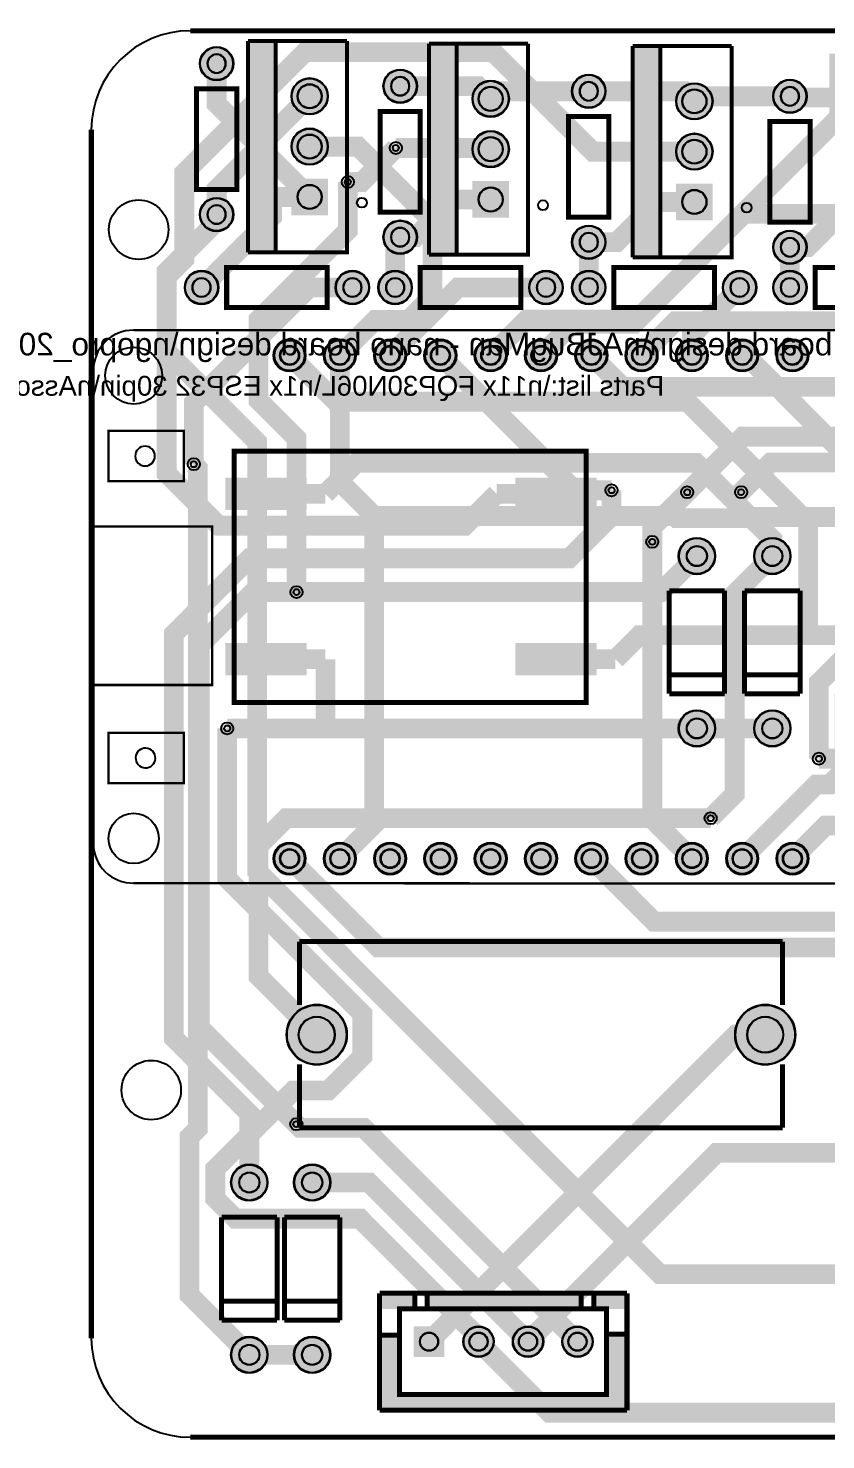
# Model space of a CAD drawing. Header units: millimetres. Extents: x -129 to 177, y 15 to 147.
# Drawn here: x 10 to 50.3, y 14.7 to 86 of the extents above; entities that cross this region are included whole.
import ezdxf

# ---------------------------------------------------------------- set-up
doc = ezdxf.new("R2010")
doc.units = ezdxf.units.MM
for name, color, linetype, true_color in [('BoardOutLine', 7, 'Continuous', 0xff00ff), ('BottomLayer', 7, 'Continuous', 0x0000ff), ('BottomSolderMaskLayer', 7, 'Continuous', 0xaa00ff), ('Document', 7, 'Continuous', 0xffffff), ('Hole', 7, 'Continuous', 0x222222), ('Multi-Layer', 7, 'Continuous', 0xc0c0c0), ('TopLayer', 7, 'Continuous', 0xff0000), ('TopPasteMaskLayer', 7, 'Continuous', 0x808080), ('TopSilkLayer', 7, 'Continuous', 0xffcc00), ('TopSolderMaskLayer', 7, 'Continuous', 0x800080)]:
    doc.layers.add(name, color=color, linetype=linetype, true_color=true_color)
doc.styles.get("Standard").update_dxf_attribs({"font": 'arial.ttf'})

msp = doc.modelspace()

# ---------------------------------------------------------------- hatches: boundary and pattern name
at = {"layer": 'BottomSolderMaskLayer'}
for points in [[(18.707, 84.201, 1), (20.409, 84.201, 1)], [(23.332, 82.55, 1), (25.182, 82.55, 1)], [(27.978, 83.058, 1), (29.68, 83.058, 1)], [(37.503, 82.804, 1), (39.205, 82.804, 1)], [(47.663, 82.55, 1), (49.365, 82.55, 1)], [(32.476, 82.423, 1), (34.326, 82.423, 1)], [(42.763, 82.296, 1), (44.613, 82.296, 1)], [(23.332, 80.01, 1), (25.182, 80.01, 1)], [(32.476, 79.883, 1), (34.326, 79.883, 1)], [(42.763, 79.756, 1), (44.613, 79.756, 1)], [(23.332, 76.545), (23.332, 78.396), (25.182, 78.396), (25.182, 76.545)], [(32.476, 76.418), (32.476, 78.269), (34.326, 78.269), (34.326, 76.418)], [(42.763, 76.291), (42.763, 78.142), (44.613, 78.142), (44.613, 76.291)], [(18.707, 76.581, 1), (20.409, 76.581, 1)], [(27.978, 75.438, 1), (29.68, 75.438, 1)], [(37.503, 75.184, 1), (39.205, 75.184, 1)], [(47.663, 74.93, 1), (49.365, 74.93, 1)], [(17.945, 72.898, 1), (19.647, 72.898, 1)], [(25.565, 72.898, 1), (27.267, 72.898, 1)], [(27.724, 72.898, 1), (29.426, 72.898, 1)], [(35.344, 72.898, 1), (37.046, 72.898, 1)], [(37.503, 72.898, 1), (39.205, 72.898, 1)], [(45.123, 72.898, 1), (46.825, 72.898, 1)], [(47.663, 72.898, 1), (49.365, 72.898, 1)], [(22.428, 69.469, 1), (24.054, 69.469, 1)], [(24.969, 69.469, 1), (26.594, 69.469, 1)], [(27.509, 69.469, 1), (29.134, 69.469, 1)], [(30.049, 69.469, 1), (31.674, 69.469, 1)], [(32.589, 69.469, 1), (34.214, 69.469, 1)], [(35.129, 69.469, 1), (36.754, 69.469, 1)], [(37.669, 69.469, 1), (39.294, 69.469, 1)], [(40.209, 69.469, 1), (41.834, 69.469, 1)], [(42.749, 69.469, 1), (44.374, 69.469, 1)], [(45.289, 69.469, 1), (46.914, 69.469, 1)], [(47.829, 69.469, 1), (49.454, 69.469, 1)], [(42.89, 59.341, 1), (44.74, 59.341, 1)], [(46.7, 59.341, 1), (48.55, 59.341, 1)], [(42.89, 50.641, 1), (44.74, 50.641, 1)], [(46.7, 50.641, 1), (48.55, 50.641, 1)], [(22.428, 44.069, 1), (24.054, 44.069, 1)], [(24.969, 44.069, 1), (26.594, 44.069, 1)], [(27.509, 44.069, 1), (29.134, 44.069, 1)], [(30.049, 44.069, 1), (31.674, 44.069, 1)], [(32.589, 44.069, 1), (34.214, 44.069, 1)], [(35.129, 44.069, 1), (36.754, 44.069, 1)], [(37.669, 44.069, 1), (39.294, 44.069, 1)], [(40.209, 44.069, 1), (41.834, 44.069, 1)], [(42.749, 44.069, 1), (44.374, 44.069, 1)], [(45.289, 44.069, 1), (46.914, 44.069, 1)], [(47.829, 44.069, 1), (49.454, 44.069, 1)], [(23.091, 35.179, 1), (26.142, 35.179, 1)], [(45.741, 35.179, 1), (48.792, 35.179, 1)], [(20.284, 27.718, 1), (22.134, 27.718, 1)], [(23.459, 27.718, 1), (25.309, 27.718, 1)], [(29.511, 20.46), (31.061, 20.46), (31.061, 18.91), (29.511, 18.91)], [(32.011, 19.685, 1), (33.562, 19.685, 1)], [(34.511, 19.685, 1), (36.061, 19.685, 1)], [(37.011, 19.685, 1), (38.562, 19.685, 1)], [(20.284, 19.018, 1), (22.134, 19.018, 1)], [(23.459, 19.018, 1), (25.309, 19.018, 1)]]:
    msp.add_hatch(color=256, dxfattribs=at).paths.add_polyline_path(points)
at = {"layer": 'Document'}
for points in [[(22.527, 74.76), (21.127, 74.76), (21.127, 85.26), (22.527, 85.26)], [(31.671, 74.633), (30.271, 74.633), (30.271, 85.133), (31.671, 85.133)], [(41.958, 74.506), (40.558, 74.506), (40.558, 85.006), (41.958, 85.006)], [(29.591, 22.125), (29.591, 21.357), (29.57, 21.336), (27.786, 21.336), (27.786, 22.125)], [(37.978, 22.125), (37.978, 21.336), (30.187, 21.336), (30.187, 22.086), (30.226, 22.125)], [(38.613, 22.125), (38.613, 21.336), (40.286, 21.336), (40.286, 22.125)], [(28.789, 20.009), (27.786, 20.009), (27.786, 16.225), (40.286, 16.225), (40.286, 16.225), (40.286, 20.066), (39.283, 20.066), (39.283, 17.058), (39.243, 17.018), (28.829, 17.018)]]:
    msp.add_hatch(color=256, dxfattribs=at).paths.add_polyline_path(points)
at = {"layer": 'Multi-Layer'}
for points in [[(18.733, 84.201, 1), (20.384, 84.201, 1)], [(23.357, 82.55, 1), (25.157, 82.55, 1)], [(28.004, 83.058, 1), (29.655, 83.058, 1)], [(37.529, 82.804, 1), (39.18, 82.804, 1)], [(47.689, 82.55, 1), (49.34, 82.55, 1)], [(32.501, 82.423, 1), (34.301, 82.423, 1)], [(42.788, 82.296, 1), (44.588, 82.296, 1)], [(23.357, 80.01, 1), (25.157, 80.01, 1)], [(32.501, 79.883, 1), (34.301, 79.883, 1)], [(42.788, 79.756, 1), (44.588, 79.756, 1)], [(23.357, 76.57), (23.357, 78.37), (25.157, 78.37), (25.157, 76.57)], [(32.501, 76.443), (32.501, 78.243), (34.301, 78.243), (34.301, 76.443)], [(42.788, 76.316), (42.788, 78.116), (44.588, 78.116), (44.588, 76.316)], [(18.733, 76.581, 1), (20.384, 76.581, 1)], [(28.004, 75.438, 1), (29.655, 75.438, 1)], [(37.529, 75.184, 1), (39.18, 75.184, 1)], [(47.689, 74.93, 1), (49.34, 74.93, 1)], [(17.971, 72.898, 1), (19.622, 72.898, 1)], [(25.591, 72.898, 1), (27.242, 72.898, 1)], [(27.75, 72.898, 1), (29.401, 72.898, 1)], [(35.37, 72.898, 1), (37.021, 72.898, 1)], [(37.529, 72.898, 1), (39.18, 72.898, 1)], [(45.149, 72.898, 1), (46.8, 72.898, 1)], [(47.689, 72.898, 1), (49.34, 72.898, 1)], [(22.479, 69.469, 1), (24.003, 69.469, 1)], [(25.019, 69.469, 1), (26.543, 69.469, 1)], [(27.559, 69.469, 1), (29.083, 69.469, 1)], [(30.099, 69.469, 1), (31.623, 69.469, 1)], [(32.639, 69.469, 1), (34.163, 69.469, 1)], [(35.179, 69.469, 1), (36.703, 69.469, 1)], [(37.719, 69.469, 1), (39.243, 69.469, 1)], [(40.259, 69.469, 1), (41.783, 69.469, 1)], [(42.799, 69.469, 1), (44.323, 69.469, 1)], [(45.339, 69.469, 1), (46.863, 69.469, 1)], [(47.879, 69.469, 1), (49.403, 69.469, 1)], [(42.915, 59.341, 1), (44.715, 59.341, 1)], [(46.725, 59.341, 1), (48.525, 59.341, 1)], [(42.915, 50.641, 1), (44.715, 50.641, 1)], [(46.725, 50.641, 1), (48.525, 50.641, 1)], [(22.479, 44.069, 1), (24.003, 44.069, 1)], [(25.019, 44.069, 1), (26.543, 44.069, 1)], [(27.559, 44.069, 1), (29.083, 44.069, 1)], [(30.099, 44.069, 1), (31.623, 44.069, 1)], [(32.639, 44.069, 1), (34.163, 44.069, 1)], [(35.179, 44.069, 1), (36.703, 44.069, 1)], [(37.719, 44.069, 1), (39.243, 44.069, 1)], [(40.259, 44.069, 1), (41.783, 44.069, 1)], [(42.799, 44.069, 1), (44.323, 44.069, 1)], [(45.339, 44.069, 1), (46.863, 44.069, 1)], [(47.879, 44.069, 1), (49.403, 44.069, 1)], [(23.116, 35.179, 1), (26.116, 35.179, 1)], [(45.766, 35.179, 1), (48.766, 35.179, 1)], [(20.309, 27.718, 1), (22.109, 27.718, 1)], [(23.484, 27.718, 1), (25.284, 27.718, 1)], [(29.536, 20.435), (31.036, 20.435), (31.036, 18.935), (29.536, 18.935)], [(32.036, 19.685, 1), (33.536, 19.685, 1)], [(34.536, 19.685, 1), (36.036, 19.685, 1)], [(37.036, 19.685, 1), (38.536, 19.685, 1)], [(20.309, 19.018, 1), (22.109, 19.018, 1)], [(23.484, 19.018, 1), (25.284, 19.018, 1)]]:
    msp.add_hatch(color=256, dxfattribs=at).paths.add_polyline_path(points)
at = {"layer": 'TopLayer'}
for points in [[(20.053, 63.246), (24.053, 63.246), (24.053, 61.722), (20.053, 61.722)], [(34.703, 63.246), (38.703, 63.246), (38.703, 61.722), (34.703, 61.722)], [(20.053, 54.896), (24.053, 54.896), (24.053, 53.372), (20.053, 53.372)], [(34.703, 54.896), (38.703, 54.896), (38.703, 53.372), (34.703, 53.372)]]:
    msp.add_hatch(color=256, dxfattribs=at).paths.add_polyline_path(points)
at = {"layer": 'TopPasteMaskLayer'}
for points in [[(20.053, 63.246), (24.053, 63.246), (24.053, 61.722), (20.053, 61.722)], [(34.703, 63.246), (38.703, 63.246), (38.703, 61.722), (34.703, 61.722)], [(20.053, 54.896), (24.053, 54.896), (24.053, 53.372), (20.053, 53.372)], [(34.703, 54.896), (38.703, 54.896), (38.703, 53.372), (34.703, 53.372)]]:
    msp.add_hatch(color=256, dxfattribs=at).paths.add_polyline_path(points)
at = {"layer": 'TopSolderMaskLayer'}
for points in [[(18.707, 84.201, 1), (20.409, 84.201, 1)], [(23.332, 82.55, 1), (25.182, 82.55, 1)], [(27.978, 83.058, 1), (29.68, 83.058, 1)], [(37.503, 82.804, 1), (39.205, 82.804, 1)], [(47.663, 82.55, 1), (49.365, 82.55, 1)], [(32.476, 82.423, 1), (34.326, 82.423, 1)], [(42.763, 82.296, 1), (44.613, 82.296, 1)], [(23.332, 80.01, 1), (25.182, 80.01, 1)], [(32.476, 79.883, 1), (34.326, 79.883, 1)], [(42.763, 79.756, 1), (44.613, 79.756, 1)], [(23.332, 76.545), (23.332, 78.396), (25.182, 78.396), (25.182, 76.545)], [(32.476, 76.418), (32.476, 78.269), (34.326, 78.269), (34.326, 76.418)], [(42.763, 76.291), (42.763, 78.142), (44.613, 78.142), (44.613, 76.291)], [(18.707, 76.581, 1), (20.409, 76.581, 1)], [(27.978, 75.438, 1), (29.68, 75.438, 1)], [(37.503, 75.184, 1), (39.205, 75.184, 1)], [(47.663, 74.93, 1), (49.365, 74.93, 1)], [(17.945, 72.898, 1), (19.647, 72.898, 1)], [(25.565, 72.898, 1), (27.267, 72.898, 1)], [(27.724, 72.898, 1), (29.426, 72.898, 1)], [(35.344, 72.898, 1), (37.046, 72.898, 1)], [(37.503, 72.898, 1), (39.205, 72.898, 1)], [(45.123, 72.898, 1), (46.825, 72.898, 1)], [(47.663, 72.898, 1), (49.365, 72.898, 1)], [(22.428, 69.469, 1), (24.054, 69.469, 1)], [(24.969, 69.469, 1), (26.594, 69.469, 1)], [(27.509, 69.469, 1), (29.134, 69.469, 1)], [(30.049, 69.469, 1), (31.674, 69.469, 1)], [(32.589, 69.469, 1), (34.214, 69.469, 1)], [(35.129, 69.469, 1), (36.754, 69.469, 1)], [(37.669, 69.469, 1), (39.294, 69.469, 1)], [(40.209, 69.469, 1), (41.834, 69.469, 1)], [(42.749, 69.469, 1), (44.374, 69.469, 1)], [(45.289, 69.469, 1), (46.914, 69.469, 1)], [(47.829, 69.469, 1), (49.454, 69.469, 1)], [(20.002, 63.297), (24.104, 63.297), (24.104, 61.671), (20.002, 61.671)], [(34.652, 63.297), (38.754, 63.297), (38.754, 61.671), (34.652, 61.671)], [(42.89, 59.341, 1), (44.74, 59.341, 1)], [(46.7, 59.341, 1), (48.55, 59.341, 1)], [(20.002, 54.947), (24.104, 54.947), (24.104, 53.321), (20.002, 53.321)], [(34.652, 54.947), (38.754, 54.947), (38.754, 53.321), (34.652, 53.321)], [(42.89, 50.641, 1), (44.74, 50.641, 1)], [(46.7, 50.641, 1), (48.55, 50.641, 1)], [(22.428, 44.069, 1), (24.054, 44.069, 1)], [(24.969, 44.069, 1), (26.594, 44.069, 1)], [(27.509, 44.069, 1), (29.134, 44.069, 1)], [(30.049, 44.069, 1), (31.674, 44.069, 1)], [(32.589, 44.069, 1), (34.214, 44.069, 1)], [(35.129, 44.069, 1), (36.754, 44.069, 1)], [(37.669, 44.069, 1), (39.294, 44.069, 1)], [(40.209, 44.069, 1), (41.834, 44.069, 1)], [(42.749, 44.069, 1), (44.374, 44.069, 1)], [(45.289, 44.069, 1), (46.914, 44.069, 1)], [(47.829, 44.069, 1), (49.454, 44.069, 1)], [(23.091, 35.179, 1), (26.142, 35.179, 1)], [(45.741, 35.179, 1), (48.792, 35.179, 1)], [(20.284, 27.718, 1), (22.134, 27.718, 1)], [(23.459, 27.718, 1), (25.309, 27.718, 1)], [(29.511, 20.46), (31.061, 20.46), (31.061, 18.91), (29.511, 18.91)], [(32.011, 19.685, 1), (33.562, 19.685, 1)], [(34.511, 19.685, 1), (36.061, 19.685, 1)], [(37.011, 19.685, 1), (38.562, 19.685, 1)], [(20.284, 19.018, 1), (22.134, 19.018, 1)], [(23.459, 19.018, 1), (25.309, 19.018, 1)]]:
    msp.add_hatch(color=256, dxfattribs=at).paths.add_polyline_path(points)

# ---------------------------------------------------------------- linework, layer by layer
at = {"layer": 'BoardOutLine', "const_width": 0.254}
for points in [[(18.23, 85.859), (125.73, 85.859)], [(13.23, 19.859), (13.23, 80.859)], [(125.73, 14.859), (18.23, 14.859)]]:
    msp.add_lwpolyline(points, dxfattribs=at)
at = {"layer": 'BoardOutLine'}
for centre, start, end in [((18.23, 80.859), 90, 180), ((18.23, 19.859), 180, 270)]:
    msp.add_arc(centre, 5, start, end, dxfattribs=at)
at = {"layer": 'BottomLayer', "const_width": 1}
for points in [[(55.245, 24.797), (53.54, 23.092), (41.952, 23.092), (21.605, 43.438), (21.605, 65.105), (17.037, 69.673), (17.037, 73.44), (17.927, 74.33), (17.927, 78.687), (24.017, 84.777), (33.542, 84.777), (38.562, 79.756), (43.688, 79.756)], [(33.401, 69.469), (35.203, 71.271), (40.768, 71.271), (51.01, 81.513), (51.01, 84.695)], [(96.901, 72.644), (97.182, 72.925), (97.182, 81.803), (94.794, 84.191), (82.919, 84.191), (77.419, 78.691), (77.419, 77.959), (69.991, 70.53), (68.669, 70.53), (63.505, 65.366), (46.13, 65.366), (43.326, 62.561)], [(19.558, 76.581), (19.558, 77.851), (24.257, 82.55)], [(24.257, 80.01), (26.698, 80.01), (30.463, 76.245), (30.463, 72.476), (29.252, 71.265), (27.578, 71.265), (25.781, 69.469)], [(33.401, 79.883), (33.344, 79.941), (28.608, 79.941)], [(26.183, 78.224), (26.183, 75.777), (21.678, 71.271), (21.678, 67.2), (23.592, 65.285), (23.592, 57.525)], [(18.796, 72.898), (22.356, 76.458), (22.356, 77.47)], [(24.257, 77.47), (22.356, 77.47)], [(48.514, 74.93), (49.408, 74.93), (51.821, 77.343)], [(28.829, 75.438), (28.575, 75.184), (28.575, 72.898)], [(38.354, 72.898), (38.354, 75.184)], [(48.514, 72.898), (48.514, 74.93)], [(43.561, 69.469), (43.561, 70.485), (45.974, 72.898)], [(38.481, 69.469), (40.069, 67.881), (61.978, 67.881), (66.167, 72.071), (66.167, 72.771)], [(27.519, 61.36), (25.781, 63.097), (25.781, 69.469)], [(30.861, 69.469), (37.669, 62.661), (39.505, 62.661)], [(18.406, 63.977), (18.609, 63.774), (18.609, 30.428), (18.189, 30.008), (18.189, 22.038), (21.209, 19.018)], [(46.05, 62.567), (47.546, 64.064), (61.739, 64.064)], [(25.781, 44.069), (27.519, 45.806), (27.519, 61.36)], [(27.519, 61.36), (42.686, 61.36), (42.786, 61.259), (46.583, 61.259), (46.64, 61.316), (65.685, 61.316), (70.739, 56.261)], [(43.561, 44.069), (41.562, 46.068), (41.562, 60.058)], [(61.739, 60.014), (58.796, 60.014), (55.966, 57.184), (55.966, 56.867), (51.279, 52.18), (51.279, 48.572), (50.516, 47.81), (49.842, 47.81), (46.101, 44.069)], [(44.511, 46.106), (45.72, 47.316), (45.72, 57.436), (47.625, 59.341)], [(49.977, 49.112), (49.977, 52.948), (54.333, 57.304)], [(32.786, 19.685), (32.786, 19.908), (26.798, 25.895), (20.504, 25.895), (19.496, 26.904), (19.496, 28.418), (23.439, 32.361), (25.201, 32.361), (26.919, 34.08), (26.919, 36.227), (20.095, 43.051), (20.095, 50.641)], [(48.641, 44.069), (50.312, 45.739), (75.714, 45.739), (79.645, 41.809), (79.68, 41.809)], [(37.786, 19.685), (26.988, 30.483), (23.766, 30.483), (23.584, 30.665)], [(24.384, 27.718), (27.253, 27.718), (35.286, 19.685)]]:
    msp.add_lwpolyline(points, dxfattribs=at)
at = {"layer": 'BottomSolderMaskLayer'}
for points in [[(19.087, 84.204), (19.087, 84.199)], [(20.029, 84.204), (20.029, 84.199)], [(28.358, 83.061), (28.358, 83.056)], [(29.3, 83.061), (29.3, 83.056)], [(37.883, 82.807), (37.883, 82.802)], [(38.825, 82.807), (38.825, 82.802)], [(48.043, 82.553), (48.043, 82.548)], [(48.985, 82.553), (48.985, 82.548)], [(19.087, 76.584), (19.087, 76.579)], [(20.029, 76.584), (20.029, 76.579)], [(28.358, 75.441), (28.358, 75.436)], [(29.3, 75.441), (29.3, 75.436)], [(37.883, 75.187), (37.883, 75.182)], [(38.825, 75.187), (38.825, 75.182)], [(48.043, 74.933), (48.043, 74.928)], [(48.985, 74.933), (48.985, 74.928)], [(18.799, 73.369), (18.793, 73.369)], [(26.419, 73.369), (26.413, 73.369)], [(28.578, 73.369), (28.572, 73.369)], [(36.198, 73.369), (36.192, 73.369)], [(38.357, 73.369), (38.351, 73.369)], [(45.977, 73.369), (45.971, 73.369)], [(48.517, 73.369), (48.511, 73.369)], [(18.799, 72.427), (18.793, 72.427)], [(26.419, 72.427), (26.413, 72.427)], [(28.578, 72.427), (28.572, 72.427)], [(36.198, 72.427), (36.192, 72.427)], [(38.357, 72.427), (38.351, 72.427)], [(45.977, 72.427), (45.971, 72.427)], [(48.517, 72.427), (48.511, 72.427)]]:
    msp.add_lwpolyline(points, close=True, dxfattribs=at)
for centre, radius in [((19.558, 84.201), 0.851), ((24.257, 82.55), 0.925), ((28.829, 83.058), 0.851), ((38.354, 82.804), 0.851), ((48.514, 82.55), 0.851), ((24.257, 82.55), 0.617), ((33.401, 82.423), 0.925), ((33.401, 82.423), 0.617), ((43.688, 82.296), 0.925), ((43.688, 82.296), 0.617), ((24.257, 80.01), 0.925), ((24.257, 80.01), 0.617), ((33.401, 79.883), 0.925), ((43.688, 79.756), 0.925), ((33.401, 79.883), 0.617), ((43.688, 79.756), 0.617), ((24.257, 77.47), 0.617), ((33.401, 77.343), 0.617), ((43.688, 77.216), 0.617), ((19.558, 76.581), 0.851), ((28.829, 75.438), 0.851), ((38.354, 75.184), 0.851), ((48.514, 74.93), 0.851), ((18.796, 72.898), 0.851), ((26.416, 72.898), 0.851), ((28.575, 72.898), 0.851), ((36.195, 72.898), 0.851), ((38.354, 72.898), 0.851), ((45.974, 72.898), 0.851), ((48.514, 72.898), 0.851), ((23.241, 69.469), 0.813), ((23.241, 69.469), 0.488), ((25.781, 69.469), 0.813), ((25.781, 69.469), 0.488), ((28.321, 69.469), 0.813), ((28.321, 69.469), 0.488), ((30.861, 69.469), 0.813), ((30.861, 69.469), 0.488), ((33.401, 69.469), 0.813), ((33.401, 69.469), 0.488), ((35.941, 69.469), 0.813), ((35.941, 69.469), 0.488), ((38.481, 69.469), 0.813), ((38.481, 69.469), 0.488), ((41.021, 69.469), 0.813), ((41.021, 69.469), 0.488), ((43.561, 69.469), 0.813), ((43.561, 69.469), 0.488), ((46.101, 69.469), 0.813), ((46.101, 69.469), 0.488), ((48.641, 69.469), 0.813), ((48.641, 69.469), 0.488), ((43.815, 59.341), 0.925), ((43.815, 59.341), 0.514), ((47.625, 59.341), 0.925), ((47.625, 59.341), 0.514), ((43.815, 50.641), 0.925), ((47.625, 50.641), 0.925), ((43.815, 50.641), 0.514), ((47.625, 50.641), 0.514), ((23.241, 44.069), 0.813), ((23.241, 44.069), 0.488), ((25.781, 44.069), 0.813), ((25.781, 44.069), 0.488), ((28.321, 44.069), 0.813), ((28.321, 44.069), 0.488), ((30.861, 44.069), 0.813), ((30.861, 44.069), 0.488), ((33.401, 44.069), 0.813), ((33.401, 44.069), 0.488), ((35.941, 44.069), 0.813), ((35.941, 44.069), 0.488), ((38.481, 44.069), 0.813), ((38.481, 44.069), 0.488), ((41.021, 44.069), 0.813), ((41.021, 44.069), 0.488), ((43.561, 44.069), 0.813), ((43.561, 44.069), 0.488), ((46.101, 44.069), 0.813), ((46.101, 44.069), 0.488), ((48.641, 44.069), 0.813), ((48.641, 44.069), 0.488), ((24.616, 35.179), 1.525), ((47.266, 35.179), 1.525), ((24.616, 35.179), 0.915), ((47.266, 35.179), 0.915), ((21.209, 27.718), 0.925), ((24.384, 27.718), 0.925), ((21.209, 27.718), 0.514), ((24.384, 27.718), 0.514), ((30.286, 19.685), 0.465), ((32.786, 19.685), 0.775), ((32.786, 19.685), 0.465), ((35.286, 19.685), 0.775), ((35.286, 19.685), 0.465), ((37.786, 19.685), 0.775), ((37.786, 19.685), 0.465), ((21.209, 19.018), 0.925), ((21.209, 19.018), 0.514), ((24.384, 19.018), 0.925), ((24.384, 19.018), 0.514)]:
    msp.add_circle(centre, radius, dxfattribs=at)
for centre, start, end in [((19.558, 84.204), 360, 180), ((19.558, 84.199), 180, 360), ((28.829, 83.061), 360, 180), ((28.829, 83.056), 180, 360), ((38.354, 82.807), 360, 180), ((38.354, 82.802), 180, 360), ((48.514, 82.553), 360, 180), ((48.514, 82.548), 180, 360), ((19.558, 76.584), 360, 180), ((19.558, 76.579), 180, 360), ((28.829, 75.441), 360, 180), ((38.354, 75.187), 360, 180), ((28.829, 75.436), 180, 360), ((38.354, 75.182), 180, 360), ((48.514, 74.933), 360, 180), ((48.514, 74.928), 180, 360), ((18.793, 72.898), 90, 270), ((18.799, 72.898), 270, 90), ((26.413, 72.898), 90, 270), ((26.419, 72.898), 270, 90), ((28.572, 72.898), 90, 270), ((28.578, 72.898), 270, 90), ((36.192, 72.898), 90, 270), ((36.198, 72.898), 270, 90), ((38.351, 72.898), 90, 270), ((38.357, 72.898), 270, 90), ((45.971, 72.898), 90, 270), ((45.977, 72.898), 270, 90), ((48.511, 72.898), 90, 270), ((48.517, 72.898), 270, 90)]:
    msp.add_arc(centre, 0.471, start, end, dxfattribs=at)
at = {"layer": 'Document'}
for centre in [(26.897, 77.18), (36.041, 77.053), (46.328, 76.926)]:
    msp.add_circle(centre, 0.25, dxfattribs=at)
at = {"layer": 'Hole'}
for centre in [(28.608, 79.941), (26.183, 78.224), (18.406, 63.977), (39.505, 62.661), (43.326, 62.561), (46.05, 62.567), (41.562, 60.058), (23.592, 57.525), (20.095, 50.641), (49.977, 49.112), (44.511, 46.106), (23.584, 30.665)]:
    msp.add_circle(centre, 0.153, dxfattribs=at)
at = {"layer": 'Multi-Layer'}
for points in [[(19.101, 84.204), (19.101, 84.199)], [(20.015, 84.204), (20.015, 84.199)], [(28.372, 83.061), (28.372, 83.056)], [(29.286, 83.061), (29.286, 83.056)], [(37.897, 82.807), (37.897, 82.802)], [(38.811, 82.807), (38.811, 82.802)], [(48.057, 82.553), (48.057, 82.548)], [(48.971, 82.553), (48.971, 82.548)], [(19.101, 76.584), (19.101, 76.579)], [(20.015, 76.584), (20.015, 76.579)], [(28.372, 75.441), (28.372, 75.436)], [(29.286, 75.441), (29.286, 75.436)], [(37.897, 75.187), (37.897, 75.182)], [(38.811, 75.187), (38.811, 75.182)], [(48.057, 74.933), (48.057, 74.928)], [(48.971, 74.933), (48.971, 74.928)], [(18.799, 73.355), (18.793, 73.355)], [(26.419, 73.355), (26.414, 73.355)], [(28.578, 73.355), (28.573, 73.355)], [(36.198, 73.355), (36.193, 73.355)], [(38.357, 73.355), (38.352, 73.355)], [(45.977, 73.355), (45.972, 73.355)], [(48.517, 73.355), (48.512, 73.355)], [(18.799, 72.441), (18.793, 72.441)], [(26.419, 72.441), (26.414, 72.441)], [(28.578, 72.441), (28.573, 72.441)], [(36.198, 72.441), (36.193, 72.441)], [(38.357, 72.441), (38.352, 72.441)], [(45.977, 72.441), (45.972, 72.441)], [(48.517, 72.441), (48.512, 72.441)]]:
    msp.add_lwpolyline(points, close=True, dxfattribs=at)
for centre, radius in [((19.558, 84.201), 0.826), ((24.257, 82.55), 0.9), ((28.829, 83.058), 0.826), ((38.354, 82.804), 0.826), ((48.514, 82.55), 0.826), ((24.257, 82.55), 0.6), ((33.401, 82.423), 0.9), ((33.401, 82.423), 0.6), ((43.688, 82.296), 0.9), ((43.688, 82.296), 0.6), ((24.257, 80.01), 0.9), ((24.257, 80.01), 0.6), ((33.401, 79.883), 0.9), ((43.688, 79.756), 0.9), ((28.608, 79.941), 0.305), ((33.401, 79.883), 0.6), ((43.688, 79.756), 0.6), ((26.183, 78.224), 0.305), ((24.257, 77.47), 0.6), ((33.401, 77.343), 0.6), ((43.688, 77.216), 0.6), ((15.621, 75.819), 1.5), ((19.558, 76.581), 0.826), ((28.829, 75.438), 0.826), ((38.354, 75.184), 0.826), ((48.514, 74.93), 0.826), ((18.796, 72.898), 0.826), ((26.416, 72.898), 0.826), ((28.575, 72.898), 0.826), ((36.195, 72.898), 0.826), ((38.354, 72.898), 0.826), ((45.974, 72.898), 0.826), ((48.514, 72.898), 0.826), ((23.241, 69.469), 0.762), ((23.241, 69.469), 0.457), ((25.781, 69.469), 0.762), ((25.781, 69.469), 0.457), ((28.321, 69.469), 0.762), ((28.321, 69.469), 0.457), ((30.861, 69.469), 0.762), ((30.861, 69.469), 0.457), ((33.401, 69.469), 0.762), ((33.401, 69.469), 0.457), ((35.941, 69.469), 0.762), ((35.941, 69.469), 0.457), ((38.481, 69.469), 0.762), ((38.481, 69.469), 0.457), ((41.021, 69.469), 0.762), ((41.021, 69.469), 0.457), ((43.561, 69.469), 0.762), ((43.561, 69.469), 0.457), ((46.101, 69.469), 0.762), ((46.101, 69.469), 0.457), ((48.641, 69.469), 0.762), ((48.641, 69.469), 0.457), ((18.406, 63.977), 0.305), ((39.505, 62.661), 0.305), ((43.326, 62.561), 0.305), ((46.05, 62.567), 0.305), ((41.562, 60.058), 0.305), ((43.815, 59.341), 0.9), ((47.625, 59.341), 0.9), ((43.815, 59.341), 0.5), ((47.625, 59.341), 0.5), ((23.592, 57.525), 0.305), ((43.815, 50.641), 0.9), ((47.625, 50.641), 0.9), ((20.095, 50.641), 0.305), ((43.815, 50.641), 0.5), ((47.625, 50.641), 0.5), ((49.977, 49.112), 0.305), ((44.511, 46.106), 0.305), ((23.241, 44.069), 0.762), ((23.241, 44.069), 0.457), ((25.781, 44.069), 0.762), ((25.781, 44.069), 0.457), ((28.321, 44.069), 0.762), ((28.321, 44.069), 0.457), ((30.861, 44.069), 0.762), ((30.861, 44.069), 0.457), ((33.401, 44.069), 0.762), ((33.401, 44.069), 0.457), ((35.941, 44.069), 0.762), ((35.941, 44.069), 0.457), ((38.481, 44.069), 0.762), ((38.481, 44.069), 0.457), ((41.021, 44.069), 0.762), ((41.021, 44.069), 0.457), ((43.561, 44.069), 0.762), ((43.561, 44.069), 0.457), ((46.101, 44.069), 0.762), ((46.101, 44.069), 0.457), ((48.641, 44.069), 0.762), ((48.641, 44.069), 0.457), ((24.616, 35.179), 1.5), ((47.266, 35.179), 1.5), ((24.616, 35.179), 0.9), ((47.266, 35.179), 0.9), ((16.256, 32.385), 1.5), ((23.584, 30.665), 0.305), ((21.209, 27.718), 0.9), ((24.384, 27.718), 0.9), ((21.209, 27.718), 0.5), ((24.384, 27.718), 0.5), ((30.286, 19.685), 0.45), ((32.786, 19.685), 0.75), ((32.786, 19.685), 0.45), ((35.286, 19.685), 0.75), ((35.286, 19.685), 0.45), ((37.786, 19.685), 0.75), ((37.786, 19.685), 0.45), ((21.209, 19.018), 0.9), ((21.209, 19.018), 0.5), ((24.384, 19.018), 0.9), ((24.384, 19.018), 0.5)]:
    msp.add_circle(centre, radius, dxfattribs=at)
for centre, start, end in [((19.558, 84.204), 360, 180), ((19.558, 84.199), 180, 360), ((28.829, 83.061), 360, 180), ((28.829, 83.056), 180, 360), ((38.354, 82.807), 360, 180), ((38.354, 82.802), 180, 360), ((48.514, 82.553), 360, 180), ((48.514, 82.548), 180, 360), ((19.558, 76.584), 360, 180), ((19.558, 76.579), 180, 360), ((28.829, 75.441), 360, 180), ((38.354, 75.187), 360, 180), ((28.829, 75.436), 180, 360), ((38.354, 75.182), 180, 360), ((48.514, 74.933), 360, 180), ((48.514, 74.928), 180, 360), ((18.793, 72.898), 90, 270), ((18.799, 72.898), 270, 90), ((26.414, 72.898), 90, 270), ((26.419, 72.898), 270, 90), ((28.573, 72.898), 90, 270), ((28.578, 72.898), 270, 90), ((36.193, 72.898), 90, 270), ((36.198, 72.898), 270, 90), ((38.352, 72.898), 90, 270), ((38.357, 72.898), 270, 90), ((45.972, 72.898), 90, 270), ((45.977, 72.898), 270, 90), ((48.512, 72.898), 90, 270), ((48.517, 72.898), 270, 90)]:
    msp.add_arc(centre, 0.457, start, end, dxfattribs=at)
at = {"layer": 'TopLayer', "const_width": 1}
for points in [[(19.558, 84.201), (19.558, 82.169), (24.257, 77.47)], [(28.829, 83.058), (32.766, 83.058), (33.401, 82.423)], [(33.401, 82.423), (33.782, 82.804), (38.354, 82.804)], [(38.354, 82.804), (43.18, 82.804), (43.688, 82.296)], [(48.514, 82.55), (43.942, 82.55), (43.688, 82.296)], [(53.721, 82.487), (48.578, 82.487), (48.514, 82.55)], [(26.183, 78.224), (26.892, 78.224), (28.608, 79.941)], [(28.829, 75.438), (29.595, 75.438), (31.5, 77.343)], [(33.401, 77.343), (31.5, 77.343)], [(38.354, 75.184), (39.755, 75.184), (41.788, 77.216)], [(43.688, 77.216), (41.788, 77.216)], [(19.558, 76.581), (19.558, 76.231), (17.038, 73.711), (17.038, 63.504), (19.668, 60.873), (32.092, 60.873), (33.702, 62.484)], [(76.2, 72.771), (74.402, 70.973), (65.564, 70.973), (59.975, 76.562), (57.212, 76.562), (56.291, 75.641), (51.759, 75.641), (50.787, 76.613), (46.194, 76.613), (40.656, 71.075), (37.547, 71.075), (35.941, 69.469)], [(26.416, 72.898), (24.244, 72.898), (18.406, 67.06), (18.406, 63.977)], [(28.321, 69.469), (31.75, 72.898), (36.195, 72.898)], [(41.021, 69.469), (42.754, 71.202), (54.438, 71.202), (56.134, 72.898)], [(86.487, 72.771), (75.419, 61.703), (69.471, 61.703), (62.009, 54.241), (62.009, 43.114), (59.781, 40.886), (41.665, 40.886), (38.481, 44.069)], [(49.435, 55.347), (49.435, 61.024), (43.321, 67.137), (25.573, 67.137), (23.241, 69.469)], [(58.911, 52.307), (58.911, 56.843), (46.285, 69.469), (46.101, 69.469)], [(45.652, 62.169), (43.771, 64.05), (26.62, 64.05), (25.054, 62.484)], [(39.505, 62.661), (39.505, 61.367), (37.366, 59.228), (21.215, 59.228), (17.397, 55.41), (17.397, 35.011), (21.209, 31.199), (21.209, 27.718)], [(22.053, 62.484), (25.054, 62.484)], [(36.703, 62.484), (33.702, 62.484)], [(41.562, 60.058), (41.562, 60.798), (43.326, 62.561)], [(45.652, 62.169), (46.05, 62.567)], [(47.625, 59.341), (47.625, 60.196), (45.652, 62.169)], [(43.815, 59.341), (41.999, 57.525), (23.592, 57.525)], [(23.592, 57.525), (21.407, 57.525), (18.699, 54.816), (18.699, 35.551), (23.584, 30.665)], [(49.435, 55.347), (40.917, 55.347), (39.704, 54.134)], [(56.313, 55.347), (49.435, 55.347)], [(22.053, 54.134), (25.054, 54.134)], [(25.054, 54.134), (25.054, 50.641)], [(36.703, 54.134), (39.704, 54.134)], [(25.054, 50.641), (20.095, 50.641)], [(25.054, 50.641), (43.815, 50.641)], [(47.625, 50.641), (43.815, 50.641)], [(58.801, 44.069), (53.759, 49.112), (49.977, 49.112)], [(24.616, 35.179), (21.672, 38.124), (21.672, 44.711), (23.067, 46.106), (44.511, 46.106)], [(23.241, 44.069), (27.727, 39.584), (61.881, 39.584), (62.063, 39.402), (63.142, 39.402), (63.192, 39.451), (65.88, 39.451), (66.013, 39.584), (69.835, 39.584), (69.974, 39.723)], [(35.286, 19.685), (44.816, 29.215), (81.552, 29.215), (93.538, 41.2), (122.605, 41.2), (124.638, 43.233)], [(47.266, 35.179), (45.78, 35.179), (30.286, 19.685)], [(52.07, 16.097), (36.374, 16.097), (32.786, 19.685)], [(21.209, 19.018), (24.384, 19.018)]]:
    msp.add_lwpolyline(points, dxfattribs=at)
at = {"layer": 'TopSilkLayer'}
for points, const_width in [([(21.137, 74.68), (21.137, 85.34)], 0.201), ([(21.137, 85.34), (26.137, 85.34)], 0.201), ([(26.137, 85.34), (26.137, 74.676), (21.137, 74.676)], 0.201), ([(22.533, 74.68), (22.533, 85.34)], 0.201), ([(30.281, 74.553), (30.281, 85.213)], 0.201), ([(30.281, 85.213), (35.281, 85.213)], 0.201), ([(35.281, 85.213), (35.281, 74.549), (30.281, 74.549)], 0.201), ([(31.677, 74.553), (31.677, 85.213)], 0.201), ([(40.568, 74.426), (40.568, 85.086)], 0.201), ([(40.568, 85.086), (45.568, 85.086)], 0.201), ([(45.568, 85.086), (45.568, 74.422), (40.568, 74.422)], 0.201), ([(41.964, 74.426), (41.964, 85.086)], 0.201), ([(63.121, 70.75), (15.367, 70.739)], 0.12), ([(13.335, 68.707), (13.335, 44.831)], 0.12), ([(13.335, 60.833), (19.335, 60.833), (19.335, 52.833), (13.335, 52.833)], 0.12), ([(42.415, 57.591), (45.215, 57.591)], 0.254), ([(42.415, 52.391), (42.415, 57.591)], 0.254), ([(45.215, 52.391), (45.215, 57.591)], 0.254), ([(46.225, 57.591), (49.025, 57.591)], 0.254), ([(46.225, 52.391), (46.225, 57.591)], 0.254), ([(49.025, 52.391), (49.025, 57.591)], 0.254), ([(42.415, 53.35), (45.215, 53.35)], 0.254), ([(46.225, 53.35), (49.025, 53.35)], 0.254), ([(42.415, 52.391), (45.215, 52.391)], 0.254), ([(46.225, 52.391), (49.025, 52.391)], 0.254), ([(15.367, 42.831), (63.119, 42.799)], 0.12), ([(23.741, 39.879), (23.741, 36.672)], 0.254), ([(23.741, 39.879), (48.141, 39.879)], 0.254), ([(48.141, 39.879), (48.141, 36.672)], 0.254), ([(23.741, 33.686), (23.741, 30.479)], 0.254), ([(48.141, 33.686), (48.141, 30.479)], 0.254), ([(23.741, 30.479), (48.141, 30.479)], 0.254), ([(19.809, 25.968), (22.609, 25.968)], 0.254), ([(19.809, 20.768), (19.809, 25.968)], 0.254), ([(22.609, 20.768), (22.609, 25.968)], 0.254), ([(22.984, 25.968), (25.784, 25.968)], 0.254), ([(22.984, 20.768), (22.984, 25.968)], 0.254), ([(25.784, 20.768), (25.784, 25.968)], 0.254), ([(27.786, 22.125), (40.286, 22.125)], 0.254), ([(27.786, 16.225), (27.786, 22.125)], 0.254), ([(29.57, 22.125), (29.57, 21.336)], 0.254), ([(30.187, 22.125), (30.187, 21.336)], 0.254), ([(37.978, 22.125), (37.978, 21.336)], 0.254), ([(38.613, 22.125), (38.613, 21.336)], 0.254), ([(40.286, 16.225), (40.286, 22.125)], 0.254), ([(19.809, 21.727), (22.609, 21.727)], 0.254), ([(22.984, 21.727), (25.784, 21.727)], 0.254), ([(19.809, 20.768), (22.609, 20.768)], 0.254), ([(22.984, 20.768), (25.784, 20.768)], 0.254), ([(27.786, 20.009), (28.789, 20.009)], 0.254), ([(39.283, 20.066), (40.286, 20.066)], 0.254), ([(27.786, 16.225), (40.286, 16.225)], 0.254)]:
    msp.add_lwpolyline(points, dxfattribs=dict(at, const_width=const_width))
for points, const_width in [([(18.542, 77.851), (18.542, 82.931), (20.574, 82.931), (20.574, 77.851), (18.542, 77.851)], 0.254), ([(27.813, 76.708), (27.813, 81.788), (29.845, 81.788), (29.845, 76.708), (27.813, 76.708)], 0.254), ([(37.338, 76.454), (37.338, 81.534), (39.37, 81.534), (39.37, 76.454), (37.338, 76.454)], 0.254), ([(47.498, 76.2), (47.498, 81.28), (49.53, 81.28), (49.53, 76.2), (47.498, 76.2)], 0.254), ([(20.066, 73.914), (25.146, 73.914), (25.146, 71.882), (20.066, 71.882), (20.066, 73.914)], 0.254), ([(29.845, 73.914), (34.925, 73.914), (34.925, 71.882), (29.845, 71.882), (29.845, 73.914)], 0.254), ([(39.624, 73.914), (44.704, 73.914), (44.704, 71.882), (39.624, 71.882), (39.624, 73.914)], 0.254), ([(49.784, 73.914), (54.864, 73.914), (54.864, 71.882), (49.784, 71.882), (49.784, 73.914)], 0.254), ([(14.097, 65.659), (17.907, 65.659), (17.907, 63.119), (14.097, 63.119), (14.097, 65.659)], 0.12), ([(20.447, 64.643), (38.227, 64.643), (38.227, 51.943), (20.447, 51.943), (20.447, 64.643)], 0.254), ([(17.907, 47.879), (14.097, 47.879), (14.097, 50.419), (17.907, 50.419), (17.907, 47.879)], 0.12), ([(28.796, 21.336), (39.243, 21.336), (39.243, 17.018), (28.796, 17.018), (28.796, 21.336)], 0.254)]:
    msp.add_lwpolyline(points, close=True, dxfattribs=dict(at, const_width=const_width))
for centre, radius in [((26.897, 77.18), 0.25), ((36.041, 77.053), 0.25), ((46.328, 76.926), 0.25), ((15.367, 68.453), 1.437), ((15.367, 45.085), 1.27)]:
    msp.add_circle(centre, radius, dxfattribs=at)
for centre, radius, start, end in [((15.338, 68.739), 2, 89.25404, 180.91883), ((15.944, 64.389), 0.5, 270.32025, 270), ((15.966, 49.149), 0.5, 267.71802, 267.07685), ((15.335, 44.831), 2, 179.99944, 270.90233)]:
    msp.add_arc(centre, radius, start, end, dxfattribs=at)
at = {"layer": 'TopSolderMaskLayer'}
for points in [[(19.087, 84.204), (19.087, 84.199)], [(20.029, 84.204), (20.029, 84.199)], [(28.358, 83.061), (28.358, 83.056)], [(29.3, 83.061), (29.3, 83.056)], [(37.883, 82.807), (37.883, 82.802)], [(38.825, 82.807), (38.825, 82.802)], [(48.043, 82.553), (48.043, 82.548)], [(48.985, 82.553), (48.985, 82.548)], [(19.087, 76.584), (19.087, 76.579)], [(20.029, 76.584), (20.029, 76.579)], [(28.358, 75.441), (28.358, 75.436)], [(29.3, 75.441), (29.3, 75.436)], [(37.883, 75.187), (37.883, 75.182)], [(38.825, 75.187), (38.825, 75.182)], [(48.043, 74.933), (48.043, 74.928)], [(48.985, 74.933), (48.985, 74.928)], [(18.799, 73.369), (18.793, 73.369)], [(26.419, 73.369), (26.413, 73.369)], [(28.578, 73.369), (28.572, 73.369)], [(36.198, 73.369), (36.192, 73.369)], [(38.357, 73.369), (38.351, 73.369)], [(45.977, 73.369), (45.971, 73.369)], [(48.517, 73.369), (48.511, 73.369)], [(18.799, 72.427), (18.793, 72.427)], [(26.419, 72.427), (26.413, 72.427)], [(28.578, 72.427), (28.572, 72.427)], [(36.198, 72.427), (36.192, 72.427)], [(38.357, 72.427), (38.351, 72.427)], [(45.977, 72.427), (45.971, 72.427)], [(48.517, 72.427), (48.511, 72.427)]]:
    msp.add_lwpolyline(points, close=True, dxfattribs=at)
for centre, radius in [((19.558, 84.201), 0.851), ((24.257, 82.55), 0.925), ((28.829, 83.058), 0.851), ((38.354, 82.804), 0.851), ((48.514, 82.55), 0.851), ((24.257, 82.55), 0.617), ((33.401, 82.423), 0.925), ((33.401, 82.423), 0.617), ((43.688, 82.296), 0.925), ((43.688, 82.296), 0.617), ((24.257, 80.01), 0.925), ((24.257, 80.01), 0.617), ((33.401, 79.883), 0.925), ((43.688, 79.756), 0.925), ((33.401, 79.883), 0.617), ((43.688, 79.756), 0.617), ((24.257, 77.47), 0.617), ((33.401, 77.343), 0.617), ((43.688, 77.216), 0.617), ((19.558, 76.581), 0.851), ((28.829, 75.438), 0.851), ((38.354, 75.184), 0.851), ((48.514, 74.93), 0.851), ((18.796, 72.898), 0.851), ((26.416, 72.898), 0.851), ((28.575, 72.898), 0.851), ((36.195, 72.898), 0.851), ((38.354, 72.898), 0.851), ((45.974, 72.898), 0.851), ((48.514, 72.898), 0.851), ((23.241, 69.469), 0.813), ((23.241, 69.469), 0.488), ((25.781, 69.469), 0.813), ((25.781, 69.469), 0.488), ((28.321, 69.469), 0.813), ((28.321, 69.469), 0.488), ((30.861, 69.469), 0.813), ((30.861, 69.469), 0.488), ((33.401, 69.469), 0.813), ((33.401, 69.469), 0.488), ((35.941, 69.469), 0.813), ((35.941, 69.469), 0.488), ((38.481, 69.469), 0.813), ((38.481, 69.469), 0.488), ((41.021, 69.469), 0.813), ((41.021, 69.469), 0.488), ((43.561, 69.469), 0.813), ((43.561, 69.469), 0.488), ((46.101, 69.469), 0.813), ((46.101, 69.469), 0.488), ((48.641, 69.469), 0.813), ((48.641, 69.469), 0.488), ((43.815, 59.341), 0.925), ((43.815, 59.341), 0.514), ((47.625, 59.341), 0.925), ((47.625, 59.341), 0.514), ((43.815, 50.641), 0.925), ((47.625, 50.641), 0.925), ((43.815, 50.641), 0.514), ((47.625, 50.641), 0.514), ((23.241, 44.069), 0.813), ((23.241, 44.069), 0.488), ((25.781, 44.069), 0.813), ((25.781, 44.069), 0.488), ((28.321, 44.069), 0.813), ((28.321, 44.069), 0.488), ((30.861, 44.069), 0.813), ((30.861, 44.069), 0.488), ((33.401, 44.069), 0.813), ((33.401, 44.069), 0.488), ((35.941, 44.069), 0.813), ((35.941, 44.069), 0.488), ((38.481, 44.069), 0.813), ((38.481, 44.069), 0.488), ((41.021, 44.069), 0.813), ((41.021, 44.069), 0.488), ((43.561, 44.069), 0.813), ((43.561, 44.069), 0.488), ((46.101, 44.069), 0.813), ((46.101, 44.069), 0.488), ((48.641, 44.069), 0.813), ((48.641, 44.069), 0.488), ((24.616, 35.179), 1.525), ((47.266, 35.179), 1.525), ((24.616, 35.179), 0.915), ((47.266, 35.179), 0.915), ((21.209, 27.718), 0.925), ((24.384, 27.718), 0.925), ((21.209, 27.718), 0.514), ((24.384, 27.718), 0.514), ((30.286, 19.685), 0.465), ((32.786, 19.685), 0.775), ((32.786, 19.685), 0.465), ((35.286, 19.685), 0.775), ((35.286, 19.685), 0.465), ((37.786, 19.685), 0.775), ((37.786, 19.685), 0.465), ((21.209, 19.018), 0.925), ((21.209, 19.018), 0.514), ((24.384, 19.018), 0.925), ((24.384, 19.018), 0.514)]:
    msp.add_circle(centre, radius, dxfattribs=at)
for centre, start, end in [((19.558, 84.204), 360, 180), ((19.558, 84.199), 180, 360), ((28.829, 83.061), 360, 180), ((28.829, 83.056), 180, 360), ((38.354, 82.807), 360, 180), ((38.354, 82.802), 180, 360), ((48.514, 82.553), 360, 180), ((48.514, 82.548), 180, 360), ((19.558, 76.584), 360, 180), ((19.558, 76.579), 180, 360), ((28.829, 75.441), 360, 180), ((38.354, 75.187), 360, 180), ((28.829, 75.436), 180, 360), ((38.354, 75.182), 180, 360), ((48.514, 74.933), 360, 180), ((48.514, 74.928), 180, 360), ((18.793, 72.898), 90, 270), ((18.799, 72.898), 270, 90), ((26.413, 72.898), 90, 270), ((26.419, 72.898), 270, 90), ((28.572, 72.898), 90, 270), ((28.578, 72.898), 270, 90), ((36.192, 72.898), 90, 270), ((36.198, 72.898), 270, 90), ((38.351, 72.898), 90, 270), ((38.357, 72.898), 270, 90), ((45.971, 72.898), 90, 270), ((45.977, 72.898), 270, 90), ((48.511, 72.898), 90, 270), ((48.517, 72.898), 270, 90)]:
    msp.add_arc(centre, 0.471, start, end, dxfattribs=at)

# ---------------------------------------------------------------- texts
at = {"layer": 'BottomSilkLayer', "text_generation_flag": 2}
for s, height, p in [('PCB Design Contibutors to OAS-Man:\\nPaspartuu - esp32 board design\\nAJBugMan - nano board design\\ngopro_2027 - nano & esp32 board design\\nPsychePone - information\\nslewedsilver - information', 1.143, (92.456, 69.469)), ('Parts list:\\n11x FQP30N06L\\n1x ESP32 30pin\\nAssorted JST-XH 2.54mm\\n12x 10K, 11x 150R, 1x 1K, 1x 2K\\n12x 1N4007\\n1x 128x64 I2C OLED\\n1x CN3903 5V\\nAssorted 2.54mm pin headers\\n2x ADS1115\\n1x 4 channel logic level converter\\n1x PTF-77 fuse holder/3a fuse', 1, (42.164, 67.437))]:
    msp.add_text(s, height=height, dxfattribs=at).set_placement(p)

doc.saveas('drawing.dxf')
